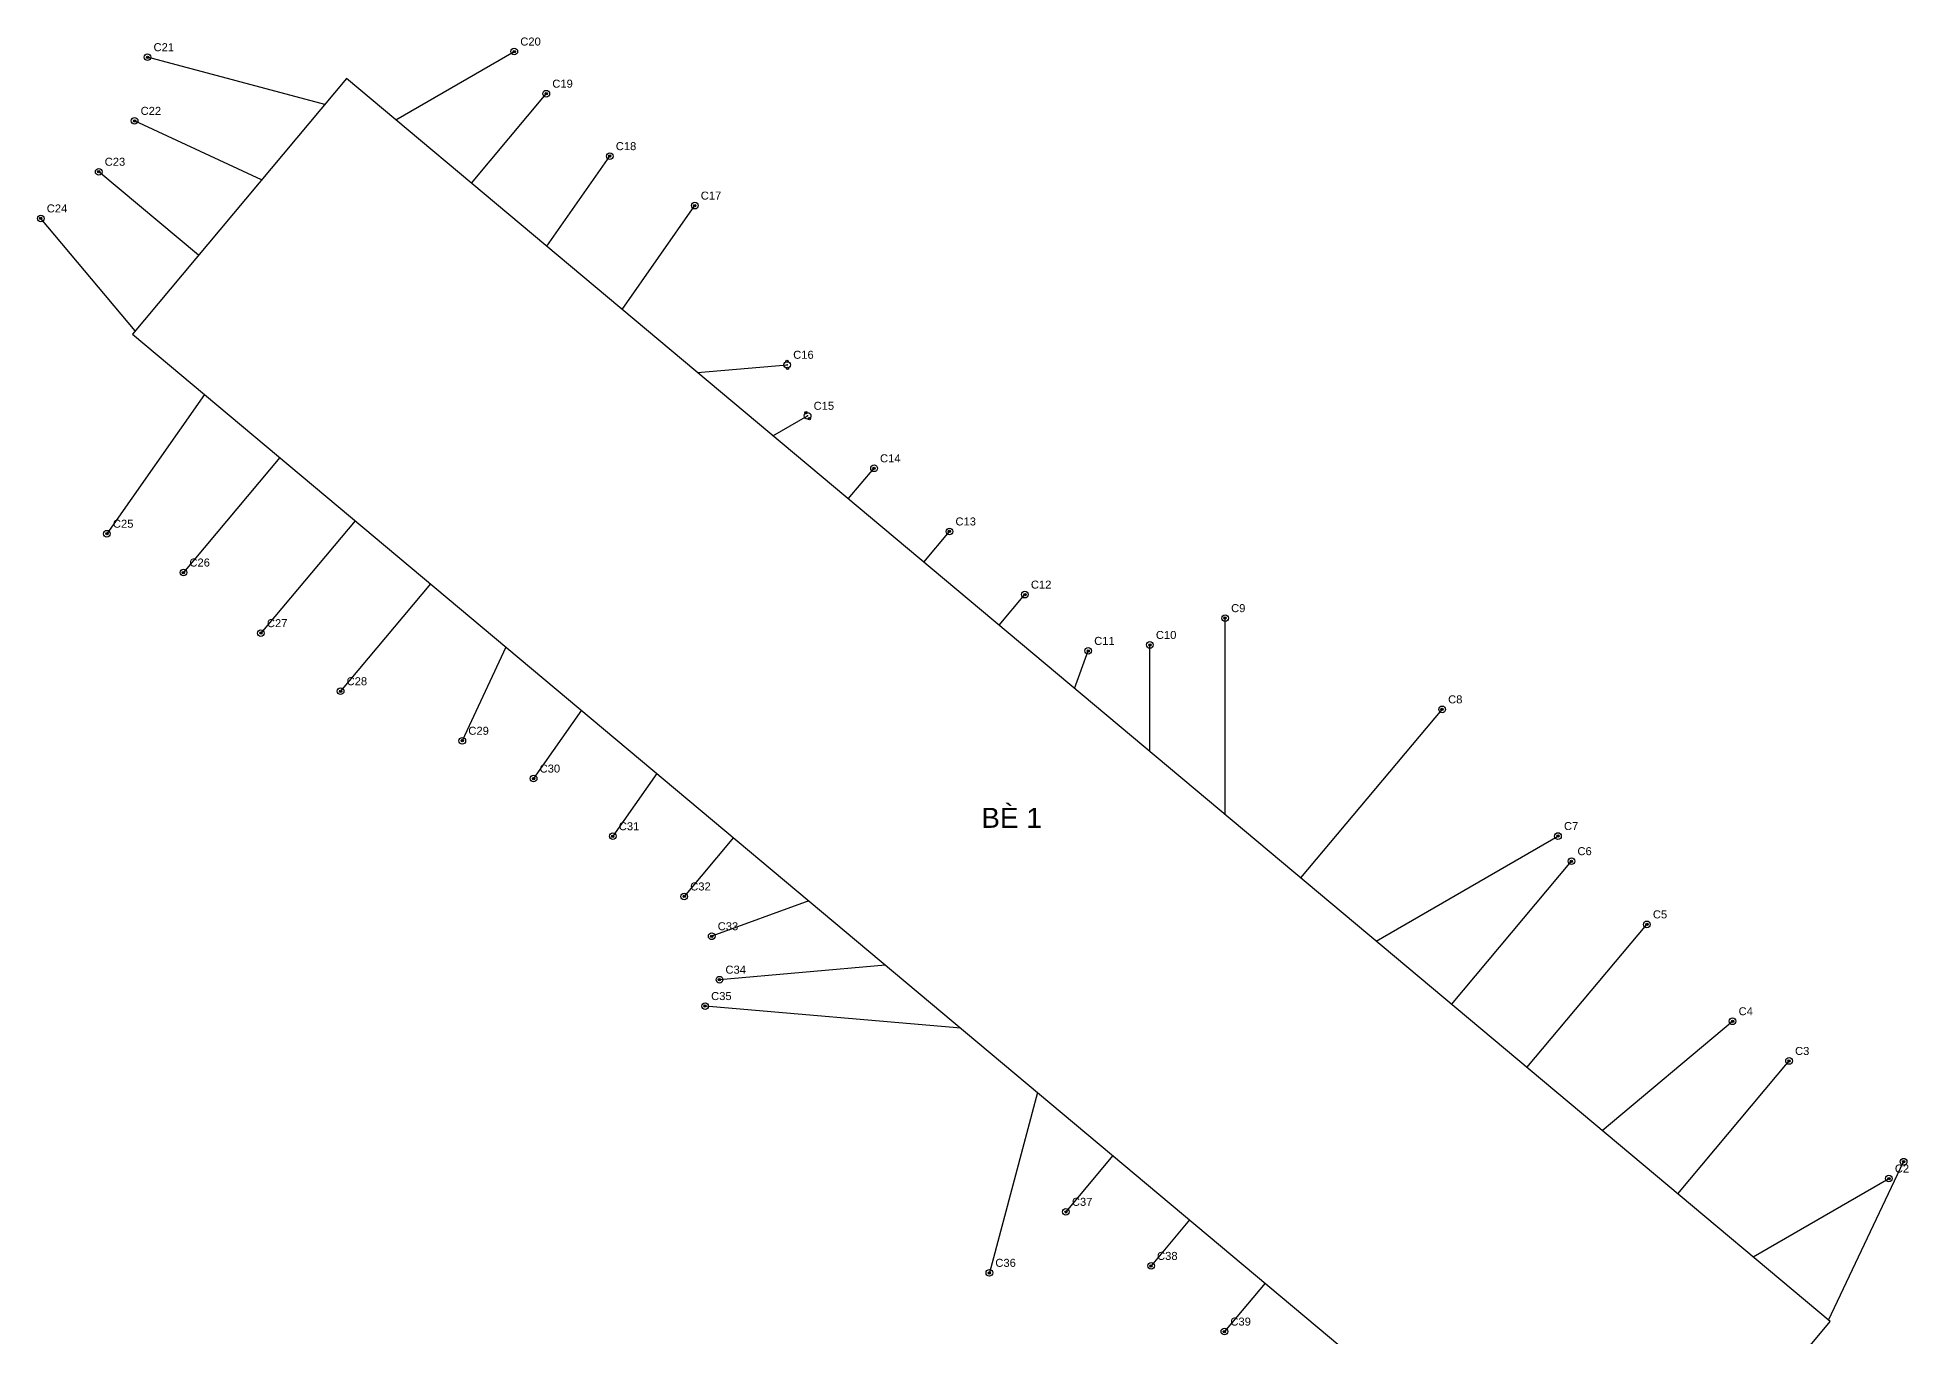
# Model space of a CAD drawing. Header units: metres. Extents: x -256 to 965, y -260 to 304.
# Drawn here: x -255.7 to 24.9, y -39.8 to 155.1 of the extents above; entities that cross this region are included whole.
import ezdxf

# ---------------------------------------------------------------- set-up
doc = ezdxf.new("R2010")
doc.units = ezdxf.units.M
for name, color, linetype in [('01_BE_PIN', 4, 'Continuous'), ('02_DAY_NEO_BO', 3, 'Continuous'), ('04_COC_KHOAN_NHOI_BO', 2, 'Continuous'), ('06_TOA_DO_TEXT', 7, 'Continuous')]:
    doc.layers.add(name, color=color, linetype=linetype)
doc.styles.add('VN', font='arial.ttf')

msp = doc.modelspace()

# ---------------------------------------------------------------- linework, layer by layer
at = {"layer": '01_BE_PIN'}
for p, q in [((-209.335, 148.905), (-241.447, 110.585)), ((13.132, -37.523), (-209.335, 148.905)), ((-241.447, 110.585), (-18.983, -75.845)), ((-18.983, -75.845), (13.132, -37.523))]:
    msp.add_line(p, q, dxfattribs=at)
at = {"layer": '02_DAY_NEO_BO'}
for p, q in [((-212.6, 145.01), (-239.17, 152.11)), ((-201.93, 142.7), (-184.18, 152.96)), ((-190.62, 133.22), (-179.38, 146.64)), ((-222.07, 133.7), (-241.11, 142.56)), ((-231.55, 122.4), (-246.49, 134.93)), ((-179.32, 123.75), (-169.86, 137.27)), ((-168.01, 114.28), (-157.12, 129.85)), ((-241.02, 111.09), (-255.18, 127.93)), ((-156.71, 104.8), (-143.26, 105.98)), ((-230.65, 101.54), (-245.26, 80.64)), ((-145.4, 95.33), (-140.2, 98.33)), ((-219.34, 92.06), (-233.79, 74.82)), ((-134.1, 85.85), (-130.24, 90.45)), ((-208.04, 82.59), (-222.17, 65.73)), ((-122.79, 76.38), (-118.93, 80.98)), ((-196.73, 73.11), (-210.22, 57.02)), ((-111.48, 66.91), (-107.62, 71.51)), ((-77.57, 38.48), (-77.6, 67.98)), ((-185.43, 63.64), (-191.97, 49.59)), ((-100.18, 57.43), (-98.13, 63.07)), ((-88.87, 47.96), (-88.88, 63.96)), ((-174.12, 54.17), (-181.28, 43.92)), ((-66.26, 29.01), (-45.06, 54.3)), ((-162.82, 44.69), (-169.41, 35.27)), ((-151.32, 35.06), (-158.7, 26.24)), ((-54.96, 19.54), (-27.69, 35.3)), ((-43.65, 10.06), (-25.67, 31.53)), ((-140.02, 25.58), (-154.58, 20.27)), ((-32.35, 0.59), (-14.36, 22.05)), ((-128.52, 15.95), (-153.42, 13.76)), ((-117.21, 6.48), (-155.57, 9.8)), ((-21.04, -8.88), (-1.51, 7.52)), ((-9.74, -18.36), (6.96, 1.57)), ((-105.72, -3.16), (-112.95, -30.21)), ((-94.41, -12.63), (-101.47, -21.06)), ((12.87, -37.31), (24.14, -13.54)), ((1.57, -27.83), (21.92, -16.07)), ((-82.92, -22.27), (-88.7, -29.17)), ((-71.61, -31.74), (-77.71, -39.02))]:
    msp.add_line(p, q, dxfattribs=at)
at = {"layer": '04_COC_KHOAN_NHOI_BO'}
for centre, radius in [((-239.17, 152.11), 0.5), ((-239.17, 152.11), 0.175), ((-184.18, 152.96), 0.5), ((-184.18, 152.96), 0.175), ((-179.38, 146.64), 0.5), ((-179.38, 146.64), 0.175), ((-241.11, 142.56), 0.5), ((-241.11, 142.56), 0.175), ((-169.86, 137.27), 0.5), ((-246.49, 134.93), 0.5), ((-246.49, 134.93), 0.175), ((-169.86, 137.27), 0.175), ((-157.12, 129.85), 0.5), ((-157.12, 129.85), 0.175), ((-255.18, 127.93), 0.5), ((-255.18, 127.93), 0.175), ((-143.306, 106.503), 0.175), ((-143.26, 105.98), 0.5), ((-143.214, 105.457), 0.175), ((-140.2, 98.33), 0.5), ((-140.462, 98.785), 0.175), ((-139.938, 97.875), 0.175), ((-130.24, 90.45), 0.5), ((-130.24, 90.45), 0.175), ((-118.93, 80.98), 0.5), ((-245.26, 80.64), 0.5), ((-245.26, 80.64), 0.175), ((-118.93, 80.98), 0.175), ((-233.79, 74.82), 0.5), ((-233.79, 74.82), 0.175), ((-107.62, 71.51), 0.5), ((-107.62, 71.51), 0.175), ((-77.6, 67.98), 0.5), ((-77.6, 67.98), 0.175), ((-222.17, 65.73), 0.5), ((-222.17, 65.73), 0.175), ((-98.13, 63.07), 0.5), ((-98.13, 63.07), 0.175), ((-88.88, 63.96), 0.5), ((-88.88, 63.96), 0.175), ((-210.22, 57.02), 0.5), ((-210.22, 57.02), 0.175), ((-45.06, 54.3), 0.5), ((-45.06, 54.3), 0.175), ((-191.97, 49.59), 0.5), ((-191.97, 49.59), 0.175), ((-181.28, 43.92), 0.5), ((-181.28, 43.92), 0.175), ((-169.41, 35.27), 0.5), ((-169.41, 35.27), 0.175), ((-27.69, 35.3), 0.5), ((-27.69, 35.3), 0.175), ((-25.67, 31.53), 0.5), ((-25.67, 31.53), 0.175), ((-158.7, 26.24), 0.5), ((-158.7, 26.24), 0.175), ((-14.36, 22.05), 0.5), ((-154.58, 20.27), 0.5), ((-154.58, 20.27), 0.175), ((-14.36, 22.05), 0.175), ((-153.42, 13.76), 0.5), ((-153.42, 13.76), 0.175), ((-155.57, 9.8), 0.5), ((-155.57, 9.8), 0.175), ((-1.51, 7.52), 0.5), ((-1.51, 7.52), 0.175), ((6.96, 1.57), 0.5), ((6.96, 1.57), 0.175), ((24.14, -13.54), 0.5), ((24.14, -13.54), 0.175), ((21.92, -16.07), 0.5), ((21.92, -16.07), 0.175), ((-101.47, -21.06), 0.5), ((-101.47, -21.06), 0.175), ((-112.95, -30.21), 0.5), ((-112.95, -30.21), 0.175), ((-88.7, -29.17), 0.5), ((-88.7, -29.17), 0.175), ((-77.71, -39.02), 0.5), ((-77.71, -39.02), 0.175)]:
    msp.add_circle(centre, radius, dxfattribs=at)
for p in [(-239.17, 152.11), (-184.18, 152.96), (-179.38, 146.64), (-241.11, 142.56), (-246.49, 134.93), (-169.86, 137.27), (-157.12, 129.85), (-255.18, 127.93), (-143.26, 105.98), (-140.2, 98.33), (-130.24, 90.45), (-245.26, 80.64), (-118.93, 80.98), (-233.79, 74.82), (-107.62, 71.51), (-77.6, 67.98), (-222.17, 65.73), (-98.13, 63.07), (-88.88, 63.96), (-210.22, 57.02), (-45.06, 54.3), (-191.97, 49.59), (-181.28, 43.92), (-169.41, 35.27), (-27.69, 35.3), (-25.67, 31.53), (-158.7, 26.24), (-154.58, 20.27), (-14.36, 22.05), (-153.42, 13.76), (-155.57, 9.8), (-1.51, 7.52), (6.96, 1.57), (24.14, -13.54), (21.92, -16.07), (-101.47, -21.06), (-112.95, -30.21), (-88.7, -29.17), (-77.71, -39.02)]:
    msp.add_point(p, dxfattribs=at)

# ---------------------------------------------------------------- texts
at = {"layer": '01_BE_PIN', "style": 'VN'}
msp.add_text('BÈ 1', height=3, dxfattribs=at).set_placement((-114.158, 36.531))
at = {"layer": '06_TOA_DO_TEXT', "style": 'VN'}
for s, p in [('C20', (-183.28, 153.86)), ('C21', (-238.27, 153.01)), ('C19', (-178.48, 147.54)), ('C22', (-240.21, 143.46)), ('C18', (-168.96, 138.17)), ('C23', (-245.59, 135.83)), ('C17', (-156.22, 130.75)), ('C24', (-254.28, 128.83)), ('C16', (-142.36, 106.88)), ('C15', (-139.3, 99.23)), ('C14', (-129.34, 91.35)), ('C25', (-244.36, 81.54)), ('C13', (-118.03, 81.88)), ('C26', (-232.89, 75.72)), ('C12', (-106.72, 72.41)), ('C27', (-221.27, 66.63)), ('C9', (-76.7, 68.88)), ('C11', (-97.23, 63.97)), ('C10', (-87.98, 64.86)), ('C28', (-209.32, 57.92)), ('C8', (-44.16, 55.2)), ('C29', (-191.07, 50.49)), ('C30', (-180.38, 44.82)), ('C31', (-168.51, 36.17)), ('C7', (-26.79, 36.2)), ('C6', (-24.77, 32.43)), ('C32', (-157.8, 27.14)), ('C5', (-13.46, 22.95)), ('C33', (-153.68, 21.17)), ('C34', (-152.52, 14.66)), ('C35', (-154.67, 10.7)), ('C4', (-0.61, 8.42)), ('C3', (7.86, 2.47)), ('C2', (22.82, -15.17)), ('C37', (-100.57, -20.16)), ('C38', (-87.8, -28.27)), ('C36', (-112.05, -29.31)), ('C39', (-76.81, -38.12))]:
    msp.add_text(s, height=1.2, dxfattribs=at).set_placement(p)

doc.saveas('drawing.dxf')
